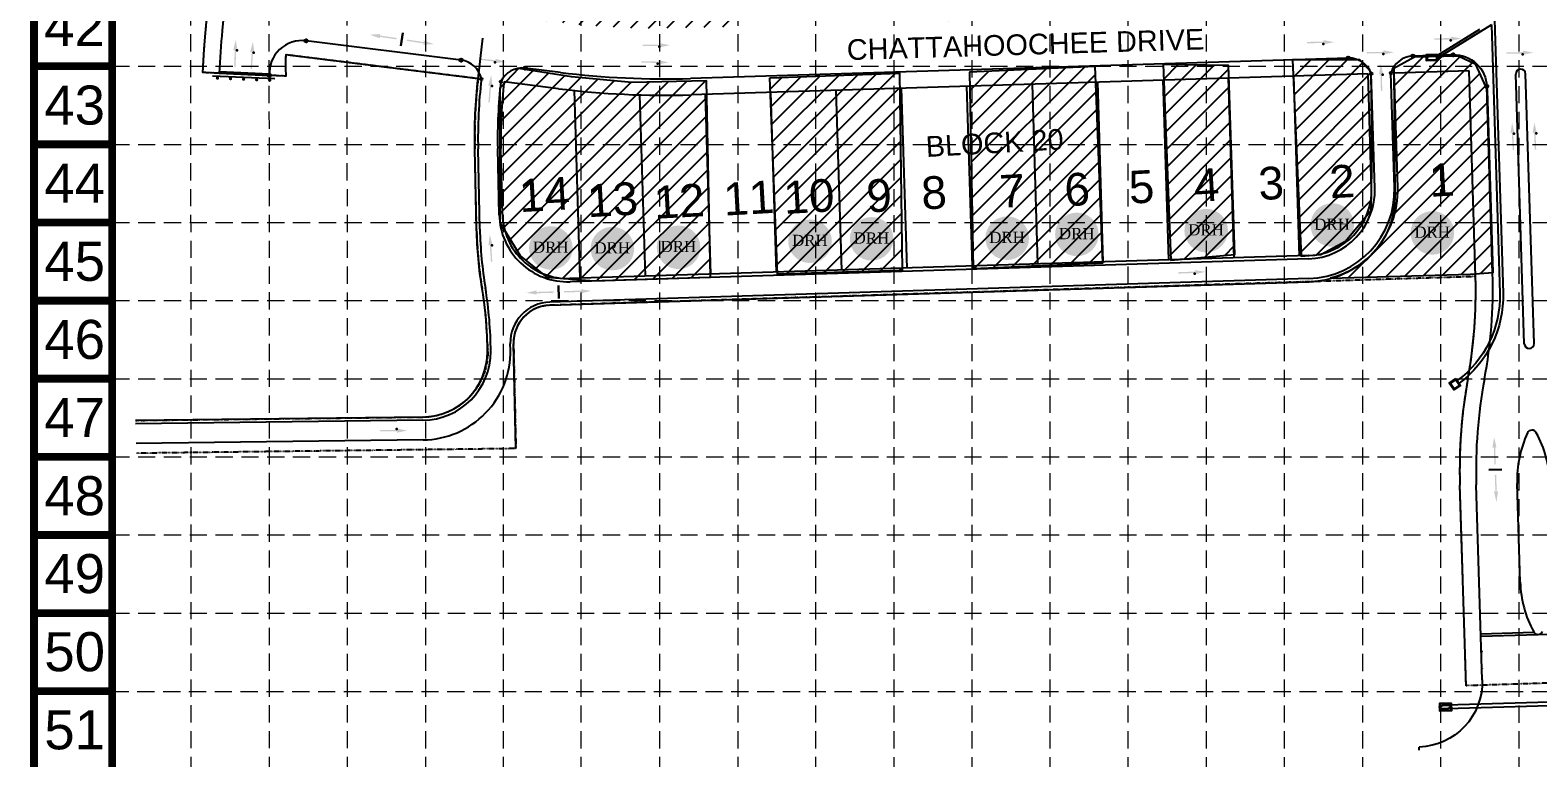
# Model space of a CAD drawing. Header units: feet. Extents: x 7707 to 9528, y 2602 to 5512.
# Drawn here: x 7707 to 8583, y 3156 to 3579 of the extents above; entities that cross this region are included whole.
import ezdxf
from ezdxf.enums import TextEntityAlignment as Align

# ---------------------------------------------------------------- set-up
doc = ezdxf.new("R2010")
doc.units = ezdxf.units.FT
doc.header["$LTSCALE"] = 0.4
doc.header["$MEASUREMENT"] = 0
doc.linetypes.add('HIDDEN', pattern=[0.375, 0.25, -0.125])
doc.linetypes.add('PHANTOM2', pattern=[1.25, 0.625, -0.125, 0.125, -0.125, 0.125, -0.125])
for name, color, linetype in [('1 LOT NUMBER', 7, 'Continuous'), ('BASE', 7, 'Continuous'), ('BNDY', 7, 'PHANTOM2'), ('grid', 254, 'HIDDEN'), ('LEGEND', 7, 'Continuous'), ('LOT NUM', 7, 'Continuous'), ('LOTLINE', 7, 'Continuous'), ('PAVING', 7, 'Continuous'), ('ROW', 7, 'Continuous'), ('SODDED LOT', 2, 'Continuous'), ('STORM', 7, 'Continuous'), ('STORM INLET', 7, 'Continuous')]:
    doc.layers.add(name, color=color, linetype=linetype)
doc.styles.add('DRHorton', font='dutcheb.ttf')
doc.styles.get("Standard").update_dxf_attribs({"font": 'ARIAL.TTF'})

# ---------------------------------------------------------------- blocks, each defined once
blk = doc.blocks.new('DRHorton')
h = blk.add_hatch(color=1)
h.paths.add_polyline_path([(78.7, 25.8, 1), (40.4, 25.8, 1)])
h.paths.add_polyline_path([(42.3, 17.9), (76.5, 17.9), (76.5, 34.9), (42.3, 34.9)], flags=24)
at = {"layer": 'BASE', "color": 176, "style": 'DRHorton'}
blk.add_text('DRH', height=9.81, dxfattribs=at).set_placement((59.4, 21.6), align=Align.CENTER)

msp = doc.modelspace()

# ---------------------------------------------------------------- hatches: boundary and pattern name
at = {"layer": 'PAVING', "linetype": 'Continuous', "lineweight": 30}
h = msp.add_hatch(color=256, dxfattribs=at)
edge = h.paths.add_edge_path()
edge.add_line((7825.7, 3567.14), (7826.29, 3567.65))
edge.add_line((7826.29, 3567.65), (7825.98, 3557.6))
edge.add_line((7825.98, 3557.6), (7826.8, 3557.57))
edge.add_line((7826.8, 3557.57), (7827.11, 3567.62))
edge.add_line((7827.11, 3567.62), (7827.57, 3567.1))
edge.add_line((7827.57, 3567.1), (7827.57, 3567.1))
edge.add_ellipse((7827.63, 3567.6), major_axis=(-0.017, -0.532), ratio=0.285714, start_angle=342.81733, end_angle=484.72693)
edge.add_line((7827.77, 3567.9), (7827.77, 3567.9))
edge.add_line((7827.77, 3567.9), (7826.86, 3573.38))
edge.add_line((7826.86, 3573.38), (7825.57, 3567.97))
edge.add_line((7825.57, 3567.97), (7825.57, 3567.97))
edge.add_ellipse((7825.68, 3567.66), major_axis=(-0.017, -0.532), ratio=0.285714, start_angle=234.16847, end_angle=374.49672)
edge.add_line((7825.7, 3567.14), (7825.7, 3567.14))
edge.add_line((7825.7, 3567.14), (7825.7, 3567.14))
h = msp.add_hatch(color=256, dxfattribs=at)
edge = h.paths.add_edge_path()
edge.add_line((7910.71, 3574.48), (7910.27, 3575.03))
edge.add_line((7910.27, 3575.03), (7920.22, 3573.56))
edge.add_line((7920.22, 3573.56), (7920.34, 3574.37))
edge.add_line((7920.34, 3574.37), (7910.39, 3575.84))
edge.add_line((7910.39, 3575.84), (7910.99, 3576.33))
edge.add_line((7910.99, 3576.33), (7910.99, 3576.33))
edge.add_ellipse((7910.49, 3576.44), major_axis=(0.526, -0.078), ratio=0.285714, start_angle=345.50328, end_angle=485.83153)
edge.add_line((7910.2, 3576.61), (7910.2, 3576.61))
edge.add_line((7910.2, 3576.61), (7904.65, 3576.29))
edge.add_line((7904.65, 3576.29), (7909.88, 3574.43))
edge.add_line((7909.88, 3574.43), (7909.88, 3574.43))
edge.add_ellipse((7910.2, 3574.51), major_axis=(0.526, -0.078), ratio=0.285714, start_angle=235.27307, end_angle=377.18267)
edge.add_line((7910.71, 3574.48), (7910.71, 3574.48))
edge.add_line((7910.71, 3574.48), (7910.71, 3574.48))
edge.add_line((7910.71, 3574.48), (7910.71, 3574.48))
h = msp.add_hatch(color=256, dxfattribs=at)
edge = h.paths.add_edge_path()
edge.add_line((7935.6, 3570.77), (7936.18, 3571.17))
edge.add_line((7936.18, 3571.17), (7926.23, 3572.67))
edge.add_line((7926.23, 3572.67), (7926.35, 3573.47))
edge.add_line((7926.35, 3573.47), (7936.3, 3571.98))
edge.add_line((7936.3, 3571.98), (7935.87, 3572.63))
edge.add_line((7935.87, 3572.63), (7935.86, 3572.63))
edge.add_ellipse((7936.38, 3572.59), major_axis=(-0.526, 0.079), ratio=0.285714, start_angle=-125.83153, end_angle=14.49672, ccw=False)
edge.add_line((7936.71, 3572.66), (7936.7, 3572.66))
edge.add_line((7936.7, 3572.66), (7941.92, 3570.74))
edge.add_line((7941.92, 3570.74), (7936.37, 3570.49))
edge.add_line((7936.37, 3570.49), (7936.37, 3570.49))
edge.add_ellipse((7936.09, 3570.66), major_axis=(-0.526, 0.079), ratio=0.285714, start_angle=-17.18267, end_angle=124.72693, ccw=False)
edge.add_line((7935.6, 3570.78), (7935.6, 3570.77))
edge.add_line((7935.6, 3570.77), (7935.6, 3570.77))
edge.add_line((7935.6, 3570.77), (7935.6, 3570.77))
h = msp.add_hatch(color=256, dxfattribs=at)
edge = h.paths.add_edge_path()
edge.add_line((8458.56, 3572.83), (8459.09, 3572.26))
edge.add_line((8459.09, 3572.26), (8449.04, 3572.1))
edge.add_line((8449.04, 3572.1), (8449.05, 3571.28))
edge.add_line((8449.05, 3571.28), (8459.1, 3571.45))
edge.add_line((8459.1, 3571.45), (8458.6, 3570.96))
edge.add_line((8458.6, 3570.96), (8458.6, 3570.96))
edge.add_ellipse((8459.11, 3570.92), major_axis=(-0.532, -0.009), ratio=0.285714, start_angle=342.81733, end_angle=484.72693)
edge.add_line((8459.41, 3570.8), (8459.41, 3570.8))
edge.add_line((8459.41, 3570.8), (8464.84, 3571.97))
edge.add_line((8464.84, 3571.97), (8459.38, 3573))
edge.add_line((8459.38, 3573), (8459.38, 3573.01))
edge.add_ellipse((8459.07, 3572.88), major_axis=(-0.532, -0.009), ratio=0.285714, start_angle=234.16847, end_angle=374.49672)
edge.add_line((8458.56, 3572.83), (8458.56, 3572.83))
edge.add_line((8458.56, 3572.83), (8458.56, 3572.83))
h = msp.add_hatch(color=256, dxfattribs=at)
edge = h.paths.add_edge_path()
edge.add_line((8532.52, 3574.91), (8533.05, 3574.34))
edge.add_line((8533.05, 3574.34), (8523, 3574.17))
edge.add_line((8523, 3574.17), (8523.02, 3573.35))
edge.add_line((8523.02, 3573.35), (8533.07, 3573.52))
edge.add_line((8533.07, 3573.52), (8532.56, 3573.04))
edge.add_line((8532.56, 3573.04), (8532.56, 3573.04))
edge.add_ellipse((8533.07, 3573), major_axis=(-0.532, -0.009), ratio=0.285714, start_angle=342.81733, end_angle=484.72693)
edge.add_line((8533.38, 3572.88), (8533.38, 3572.88))
edge.add_line((8533.38, 3572.88), (8538.8, 3574.05))
edge.add_line((8538.8, 3574.05), (8533.34, 3575.08))
edge.add_line((8533.34, 3575.08), (8533.34, 3575.08))
edge.add_ellipse((8533.04, 3574.95), major_axis=(-0.532, -0.009), ratio=0.285714, start_angle=234.16847, end_angle=374.49672)
edge.add_line((8532.52, 3574.91), (8532.52, 3574.91))
edge.add_line((8532.52, 3574.91), (8532.52, 3574.91))
h = msp.add_hatch(color=256, dxfattribs=at)
edge = h.paths.add_edge_path()
edge.add_line((7835.51, 3565.99), (7836.12, 3566.48))
edge.add_line((7836.12, 3566.48), (7835.51, 3556.44))
edge.add_line((7835.51, 3556.44), (7836.32, 3556.4))
edge.add_line((7836.32, 3556.4), (7836.93, 3566.43))
edge.add_line((7836.93, 3566.43), (7837.38, 3565.89))
edge.add_line((7837.38, 3565.89), (7837.38, 3565.89))
edge.add_ellipse((7837.45, 3566.4), major_axis=(-0.032, -0.531), ratio=0.285714, start_angle=342.81733, end_angle=484.72693)
edge.add_line((7837.6, 3566.69), (7837.6, 3566.69))
edge.add_line((7837.6, 3566.69), (7836.85, 3572.19))
edge.add_line((7836.85, 3572.19), (7835.4, 3566.83))
edge.add_line((7835.4, 3566.83), (7835.4, 3566.83))
edge.add_ellipse((7835.5, 3566.51), major_axis=(-0.032, -0.531), ratio=0.285714, start_angle=234.16847, end_angle=374.49672)
edge.add_line((7835.51, 3565.99), (7835.51, 3565.99))
edge.add_line((7835.51, 3565.99), (7835.51, 3565.99))
h = msp.add_hatch(color=256, dxfattribs=at)
edge = h.paths.add_edge_path()
edge.add_line((8072.85, 3571.1), (8073.37, 3570.52))
edge.add_line((8073.37, 3570.52), (8063.32, 3570.48))
edge.add_line((8063.32, 3570.48), (8063.33, 3569.67))
edge.add_line((8063.33, 3569.67), (8073.38, 3569.7))
edge.add_line((8073.38, 3569.7), (8072.87, 3569.23))
edge.add_line((8072.87, 3569.23), (8072.87, 3569.23))
edge.add_ellipse((8073.38, 3569.18), major_axis=(-0.532, -0.002), ratio=0.285714, start_angle=342.81733, end_angle=484.72693)
edge.add_line((8073.68, 3569.06), (8073.68, 3569.06))
edge.add_line((8073.68, 3569.06), (8079.12, 3570.16))
edge.add_line((8079.12, 3570.16), (8073.67, 3571.26))
edge.add_line((8073.67, 3571.26), (8073.68, 3571.26))
edge.add_ellipse((8073.36, 3571.14), major_axis=(-0.532, -0.002), ratio=0.285714, start_angle=234.16847, end_angle=374.49672)
edge.add_line((8072.85, 3571.1), (8072.85, 3571.1))
edge.add_line((8072.85, 3571.1), (8072.85, 3571.1))
h = msp.add_hatch(color=256, dxfattribs=at)
edge = h.paths.add_edge_path()
edge.add_line((8493.35, 3566.91), (8493.88, 3566.34))
edge.add_line((8493.88, 3566.34), (8483.83, 3566.17))
edge.add_line((8483.83, 3566.17), (8483.84, 3565.35))
edge.add_line((8483.84, 3565.35), (8493.89, 3565.52))
edge.add_line((8493.89, 3565.52), (8493.39, 3565.04))
edge.add_line((8493.39, 3565.04), (8493.39, 3565.04))
edge.add_ellipse((8493.9, 3565), major_axis=(-0.532, -0.009), ratio=0.285714, start_angle=342.81733, end_angle=484.72693)
edge.add_line((8494.21, 3564.88), (8494.2, 3564.88))
edge.add_line((8494.2, 3564.88), (8499.63, 3566.05))
edge.add_line((8499.63, 3566.05), (8494.17, 3567.08))
edge.add_line((8494.17, 3567.08), (8494.17, 3567.08))
edge.add_ellipse((8493.86, 3566.95), major_axis=(-0.532, -0.009), ratio=0.285714, start_angle=234.16847, end_angle=374.49672)
edge.add_line((8493.35, 3566.91), (8493.35, 3566.91))
edge.add_line((8493.35, 3566.91), (8493.35, 3566.91))
h = msp.add_hatch(color=256, dxfattribs=at)
edge = h.paths.add_edge_path()
edge.add_line((8574.33, 3566.75), (8574.86, 3566.18))
edge.add_line((8574.86, 3566.18), (8564.81, 3566.01))
edge.add_line((8564.81, 3566.01), (8564.82, 3565.2))
edge.add_line((8564.82, 3565.2), (8574.87, 3565.36))
edge.add_line((8574.87, 3565.36), (8574.37, 3564.88))
edge.add_line((8574.37, 3564.88), (8574.37, 3564.88))
edge.add_ellipse((8574.88, 3564.84), major_axis=(-0.532, -0.009), ratio=0.285714, start_angle=342.81733, end_angle=484.72693)
edge.add_line((8575.19, 3564.72), (8575.18, 3564.72))
edge.add_line((8575.18, 3564.72), (8580.61, 3565.89))
edge.add_line((8580.61, 3565.89), (8575.15, 3566.92))
edge.add_line((8575.15, 3566.92), (8575.15, 3566.92))
edge.add_ellipse((8574.84, 3566.8), major_axis=(-0.532, -0.009), ratio=0.285714, start_angle=234.16847, end_angle=374.49672)
edge.add_line((8574.33, 3566.75), (8574.33, 3566.75))
edge.add_line((8574.33, 3566.75), (8574.33, 3566.75))
h = msp.add_hatch(color=256, dxfattribs=at)
edge = h.paths.add_edge_path()
edge.add_line((7977.64, 3562.03), (7978.1, 3561.4))
edge.add_line((7978.1, 3561.4), (7968.1, 3562.5))
edge.add_line((7968.1, 3562.5), (7968.02, 3561.68))
edge.add_line((7968.02, 3561.68), (7978.01, 3560.59))
edge.add_line((7978.01, 3560.59), (7977.45, 3560.17))
edge.add_line((7977.45, 3560.17), (7977.45, 3560.17))
edge.add_ellipse((7977.95, 3560.07), major_axis=(-0.529, 0.058), ratio=0.285714, start_angle=342.81733, end_angle=484.72693)
edge.add_line((7978.24, 3559.91), (7978.23, 3559.91))
edge.add_line((7978.23, 3559.91), (7983.77, 3560.4))
edge.add_line((7983.77, 3560.4), (7978.48, 3562.1))
edge.add_line((7978.48, 3562.1), (7978.48, 3562.1))
edge.add_ellipse((7978.16, 3562.01), major_axis=(-0.529, 0.058), ratio=0.285714, start_angle=234.16847, end_angle=374.49672)
edge.add_line((7977.64, 3562.03), (7977.64, 3562.03))
edge.add_line((7977.64, 3562.03), (7977.64, 3562.03))
h = msp.add_hatch(color=256, dxfattribs=at)
edge = h.paths.add_edge_path()
edge.add_line((8072.05, 3561.25), (8072.56, 3560.65))
edge.add_line((8072.56, 3560.65), (8062.51, 3560.9))
edge.add_line((8062.51, 3560.9), (8062.49, 3560.08))
edge.add_line((8062.49, 3560.08), (8072.54, 3559.84))
edge.add_line((8072.54, 3559.84), (8072.02, 3559.38))
edge.add_line((8072.02, 3559.38), (8072.02, 3559.37))
edge.add_ellipse((8072.52, 3559.32), major_axis=(-0.532, 0.013), ratio=0.285714, start_angle=342.81733, end_angle=484.72693)
edge.add_line((8072.82, 3559.18), (8072.82, 3559.18))
edge.add_line((8072.82, 3559.18), (8078.29, 3560.13))
edge.add_line((8078.29, 3560.13), (8072.88, 3561.38))
edge.add_line((8072.88, 3561.38), (8072.88, 3561.39))
edge.add_ellipse((8072.57, 3561.27), major_axis=(-0.532, 0.013), ratio=0.285714, start_angle=234.16847, end_angle=374.49672)
edge.add_line((8072.05, 3561.24), (8072.05, 3561.25))
edge.add_line((8072.05, 3561.25), (8072.05, 3561.25))
h = msp.add_hatch(color=256, dxfattribs=at)
edge = h.paths.add_edge_path()
edge.add_line((8491.21, 3553.01), (8491.77, 3553.55))
edge.add_line((8491.77, 3553.55), (8492.04, 3543.5))
edge.add_line((8492.04, 3543.5), (8492.86, 3543.52))
edge.add_line((8492.86, 3543.52), (8492.59, 3553.57))
edge.add_line((8492.59, 3553.57), (8493.08, 3553.08))
edge.add_line((8493.08, 3553.08), (8493.08, 3553.07))
edge.add_ellipse((8493.11, 3553.58), major_axis=(0.014, -0.532), ratio=0.285714, start_angle=342.81733, end_angle=484.72693)
edge.add_line((8493.23, 3553.89), (8493.23, 3553.89))
edge.add_line((8493.23, 3553.89), (8492, 3559.3))
edge.add_line((8492, 3559.3), (8491.03, 3553.83))
edge.add_line((8491.03, 3553.83), (8491.02, 3553.83))
edge.add_ellipse((8491.16, 3553.53), major_axis=(0.014, -0.532), ratio=0.285714, start_angle=234.16847, end_angle=374.49672)
edge.add_line((8491.21, 3553.01), (8491.21, 3553.01))
edge.add_line((8491.21, 3553.01), (8491.21, 3553.01))
at = {"layer": 'PAVING'}
h = msp.add_hatch(color=256, dxfattribs=at)
edge = h.paths.add_edge_path()
edge.add_arc((7816.24, 3551.07), 0.95, 208.39533, 568.39533)
h = msp.add_hatch(color=256, dxfattribs=at)
edge = h.paths.add_edge_path()
edge.add_arc((7823.83, 3550.75), 0.95, 208.39533, 568.39533)
h = msp.add_hatch(color=256, dxfattribs=at)
edge = h.paths.add_edge_path()
edge.add_arc((7831.43, 3550.43), 0.95, 208.39533, 568.39533)
h = msp.add_hatch(color=256, dxfattribs=at)
edge = h.paths.add_edge_path()
edge.add_arc((7839.02, 3550.1), 0.95, 208.39533, 568.39533)
h = msp.add_hatch(color=256, dxfattribs=at)
edge = h.paths.add_edge_path()
edge.add_arc((7846.61, 3549.78), 0.95, 208.39533, 568.39533)
at = {"layer": 'PAVING', "linetype": 'Continuous', "lineweight": 30}
h = msp.add_hatch(color=256, dxfattribs=at)
edge = h.paths.add_edge_path()
edge.add_line((7973.82, 3546.57), (7974.44, 3547.04))
edge.add_line((7974.44, 3547.04), (7973.64, 3537.02))
edge.add_line((7973.64, 3537.02), (7974.45, 3536.96))
edge.add_line((7974.45, 3536.96), (7975.25, 3546.98))
edge.add_line((7975.25, 3546.98), (7975.69, 3546.43))
edge.add_line((7975.69, 3546.43), (7975.69, 3546.43))
edge.add_ellipse((7975.77, 3546.94), major_axis=(-0.042, -0.53), ratio=0.285714, start_angle=342.81733, end_angle=484.72693)
edge.add_line((7975.92, 3547.23), (7975.92, 3547.23))
edge.add_line((7975.92, 3547.23), (7975.28, 3552.74))
edge.add_line((7975.28, 3552.74), (7973.73, 3547.41))
edge.add_line((7973.73, 3547.41), (7973.73, 3547.41))
edge.add_ellipse((7973.82, 3547.09), major_axis=(-0.042, -0.53), ratio=0.285714, start_angle=234.16847, end_angle=374.49672)
edge.add_line((7973.82, 3546.57), (7973.82, 3546.57))
edge.add_line((7973.82, 3546.57), (7973.82, 3546.57))
h = msp.add_hatch(color=256, dxfattribs=at)
edge = h.paths.add_edge_path()
edge.add_line((8567.57, 3518.73), (8568.12, 3519.28))
edge.add_line((8568.12, 3519.28), (8568.57, 3509.24))
edge.add_line((8568.57, 3509.24), (8569.39, 3509.28))
edge.add_line((8569.39, 3509.28), (8568.94, 3519.32))
edge.add_line((8568.94, 3519.32), (8569.43, 3518.83))
edge.add_line((8569.43, 3518.83), (8569.43, 3518.83))
edge.add_ellipse((8569.46, 3519.34), major_axis=(0.024, -0.531), ratio=0.285714, start_angle=342.81733, end_angle=484.72693)
edge.add_line((8569.57, 3519.65), (8569.57, 3519.65))
edge.add_line((8569.57, 3519.65), (8568.24, 3525.04))
edge.add_line((8568.24, 3525.04), (8567.37, 3519.55))
edge.add_line((8567.37, 3519.55), (8567.37, 3519.55))
edge.add_ellipse((8567.51, 3519.25), major_axis=(0.024, -0.531), ratio=0.285714, start_angle=234.16847, end_angle=374.49672)
edge.add_line((8567.57, 3518.73), (8567.57, 3518.73))
edge.add_line((8567.57, 3518.73), (8567.57, 3518.73))
h = msp.add_hatch(color=256, dxfattribs=at)
edge = h.paths.add_edge_path()
edge.add_line((8580.47, 3518.92), (8581.02, 3519.47))
edge.add_line((8581.02, 3519.47), (8581.44, 3509.42))
edge.add_line((8581.44, 3509.42), (8582.26, 3509.46))
edge.add_line((8582.26, 3509.46), (8581.84, 3519.5))
edge.add_line((8581.84, 3519.5), (8582.34, 3519.01))
edge.add_line((8582.34, 3519.01), (8582.34, 3519.01))
edge.add_ellipse((8582.36, 3519.52), major_axis=(0.022, -0.532), ratio=0.285714, start_angle=342.81733, end_angle=484.72693)
edge.add_line((8582.47, 3519.83), (8582.47, 3519.83))
edge.add_line((8582.47, 3519.83), (8581.17, 3525.22))
edge.add_line((8581.17, 3525.22), (8580.27, 3519.74))
edge.add_line((8580.27, 3519.74), (8580.27, 3519.74))
edge.add_ellipse((8580.41, 3519.43), major_axis=(0.022, -0.532), ratio=0.285714, start_angle=234.16847, end_angle=374.49672)
edge.add_line((8580.47, 3518.92), (8580.47, 3518.92))
edge.add_line((8580.47, 3518.92), (8580.47, 3518.92))
h = msp.add_hatch(color=256, dxfattribs=at)
edge = h.paths.add_edge_path()
edge.add_line((7973.91, 3453.73), (7974.45, 3454.29))
edge.add_line((7974.45, 3454.29), (7975.09, 3444.25))
edge.add_line((7975.09, 3444.25), (7975.9, 3444.31))
edge.add_line((7975.9, 3444.31), (7975.27, 3454.34))
edge.add_line((7975.27, 3454.34), (7975.77, 3453.86))
edge.add_line((7975.77, 3453.86), (7975.78, 3453.86))
edge.add_ellipse((7975.79, 3454.37), major_axis=(0.034, -0.531), ratio=0.285714, start_angle=342.81733, end_angle=484.72693)
edge.add_line((7975.89, 3454.68), (7975.89, 3454.68))
edge.add_line((7975.89, 3454.68), (7974.47, 3460.05))
edge.add_line((7974.47, 3460.05), (7973.7, 3454.54))
edge.add_line((7973.7, 3454.54), (7973.7, 3454.55))
edge.add_ellipse((7973.84, 3454.24), major_axis=(0.034, -0.531), ratio=0.285714, start_angle=234.16847, end_angle=374.49672)
edge.add_line((7973.91, 3453.73), (7973.91, 3453.73))
edge.add_line((7973.91, 3453.73), (7973.91, 3453.73))
h = msp.add_hatch(color=256, dxfattribs=at)
edge = h.paths.add_edge_path()
edge.add_line((8383.78, 3439.18), (8384.32, 3438.62))
edge.add_line((8384.32, 3438.62), (8374.28, 3438.24))
edge.add_line((8374.28, 3438.24), (8374.31, 3437.43))
edge.add_line((8374.31, 3437.43), (8384.35, 3437.8))
edge.add_line((8384.35, 3437.8), (8383.86, 3437.31))
edge.add_line((8383.86, 3437.31), (8383.86, 3437.31))
edge.add_ellipse((8384.37, 3437.28), major_axis=(-0.532, -0.02), ratio=0.285714, start_angle=342.81733, end_angle=484.72693)
edge.add_line((8384.68, 3437.17), (8384.68, 3437.17))
edge.add_line((8384.68, 3437.17), (8390.08, 3438.45))
edge.add_line((8390.08, 3438.45), (8384.6, 3439.37))
edge.add_line((8384.6, 3439.37), (8384.6, 3439.37))
edge.add_ellipse((8384.29, 3439.23), major_axis=(-0.532, -0.02), ratio=0.285714, start_angle=234.16847, end_angle=374.49672)
edge.add_line((8383.78, 3439.18), (8383.78, 3439.18))
edge.add_line((8383.78, 3439.18), (8383.78, 3439.18))
h = msp.add_hatch(color=256, dxfattribs=at)
edge = h.paths.add_edge_path()
edge.add_line((8001.95, 3425.52), (8001.42, 3425.98))
edge.add_line((8001.42, 3425.98), (8011.47, 3426.29))
edge.add_line((8011.47, 3426.29), (8011.45, 3427.11))
edge.add_line((8011.45, 3427.11), (8001.4, 3426.8))
edge.add_line((8001.4, 3426.8), (8001.9, 3427.39))
edge.add_line((8001.9, 3427.39), (8001.91, 3427.39))
edge.add_ellipse((8001.39, 3427.42), major_axis=(0.532, 0.016), ratio=0.285714, start_angle=345.50328, end_angle=485.83153)
edge.add_line((8001.07, 3427.53), (8001.07, 3427.53))
edge.add_line((8001.07, 3427.53), (7995.67, 3426.24))
edge.add_line((7995.67, 3426.24), (8001.15, 3425.33))
edge.add_line((8001.15, 3425.33), (8001.15, 3425.33))
edge.add_ellipse((8001.44, 3425.46), major_axis=(0.532, 0.016), ratio=0.285714, start_angle=235.27307, end_angle=377.18267)
edge.add_line((8001.95, 3425.52), (8001.95, 3425.52))
edge.add_line((8001.95, 3425.52), (8001.95, 3425.52))
edge.add_line((8001.95, 3425.52), (8001.95, 3425.52))
h = msp.add_hatch(color=256, dxfattribs=at)
edge = h.paths.add_edge_path()
edge.add_line((8027.1, 3426.25), (8027.6, 3426.74))
edge.add_line((8027.6, 3426.74), (8017.55, 3426.47))
edge.add_line((8017.55, 3426.47), (8017.53, 3427.28))
edge.add_line((8017.53, 3427.28), (8027.58, 3427.56))
edge.add_line((8027.58, 3427.56), (8027.04, 3428.12))
edge.add_line((8027.04, 3428.12), (8027.04, 3428.12))
edge.add_ellipse((8027.55, 3428.18), major_axis=(-0.532, -0.015), ratio=0.285714, start_angle=-125.83153, end_angle=14.49672, ccw=False)
edge.add_line((8027.86, 3428.31), (8027.86, 3428.31))
edge.add_line((8027.86, 3428.31), (8033.33, 3427.34))
edge.add_line((8033.33, 3427.34), (8027.92, 3426.11))
edge.add_line((8027.92, 3426.11), (8027.92, 3426.11))
edge.add_ellipse((8027.61, 3426.22), major_axis=(-0.532, -0.015), ratio=0.285714, start_angle=-17.18267, end_angle=124.72693, ccw=False)
edge.add_line((8027.1, 3426.25), (8027.1, 3426.25))
edge.add_line((8027.1, 3426.25), (8027.1, 3426.25))
edge.add_line((8027.1, 3426.25), (8027.1, 3426.25))
at = {"layer": 'PAVING', "linetype": 'Continuous', "lineweight": 30, "extrusion": (0, 0, -1)}
h = msp.add_hatch(color=256, dxfattribs=at)
edge = h.paths.add_edge_path()
edge.add_line((-7920.27, 3345.23), (-7920.79, 3345.81))
edge.add_line((-7920.79, 3345.81), (-7910.74, 3345.79))
edge.add_line((-7910.74, 3345.79), (-7910.74, 3346.6))
edge.add_line((-7910.74, 3346.6), (-7920.79, 3346.63))
edge.add_line((-7920.79, 3346.63), (-7920.28, 3347.1))
edge.add_line((-7920.28, 3347.1), (-7920.28, 3347.11))
edge.add_ellipse((-7920.79, 3347.15), major_axis=(0.532, -0.001), ratio=0.285714, start_angle=342.81733, end_angle=484.72693)
edge.add_line((-7921.09, 3347.28), (-7921.09, 3347.28))
edge.add_line((-7921.09, 3347.28), (-7926.54, 3346.21))
edge.add_line((-7926.54, 3346.21), (-7921.1, 3345.08))
edge.add_line((-7921.1, 3345.08), (-7921.1, 3345.08))
edge.add_ellipse((-7920.79, 3345.2), major_axis=(0.532, -0.001), ratio=0.285714, start_angle=234.16847, end_angle=374.49672)
edge.add_line((-7920.27, 3345.23), (-7920.27, 3345.23))
edge.add_line((-7920.27, 3345.23), (-7920.27, 3345.23))
at = {"layer": 'PAVING', "linetype": 'Continuous', "lineweight": 30}
h = msp.add_hatch(color=256, dxfattribs=at)
edge = h.paths.add_edge_path()
edge.add_line((8558.92, 3336.12), (8558.43, 3336.62))
edge.add_line((8558.43, 3336.62), (8558.78, 3326.57))
edge.add_line((8558.78, 3326.57), (8557.96, 3326.54))
edge.add_line((8557.96, 3326.54), (8557.61, 3336.59))
edge.add_line((8557.61, 3336.59), (8557.05, 3336.05))
edge.add_line((8557.05, 3336.05), (8557.05, 3336.04))
edge.add_ellipse((8557, 3336.56), major_axis=(0.018, -0.532), ratio=0.285714, start_angle=-125.83153, end_angle=14.49672, ccw=False)
edge.add_line((8556.86, 3336.86), (8556.86, 3336.86))
edge.add_line((8556.86, 3336.86), (8557.8, 3342.34))
edge.add_line((8557.8, 3342.34), (8559.06, 3336.94))
edge.add_line((8559.06, 3336.94), (8559.06, 3336.94))
edge.add_ellipse((8558.95, 3336.63), major_axis=(0.018, -0.532), ratio=0.285714, start_angle=-17.18267, end_angle=124.72693, ccw=False)
edge.add_line((8558.92, 3336.12), (8558.92, 3336.12))
edge.add_line((8558.92, 3336.12), (8558.92, 3336.12))
edge.add_line((8558.92, 3336.12), (8558.92, 3336.12))
h = msp.add_hatch(color=256, dxfattribs=at)
edge = h.paths.add_edge_path()
edge.add_line((8559.83, 3310.97), (8559.37, 3310.44))
edge.add_line((8559.37, 3310.44), (8558.99, 3320.49))
edge.add_line((8558.99, 3320.49), (8558.18, 3320.46))
edge.add_line((8558.18, 3320.46), (8558.56, 3310.41))
edge.add_line((8558.56, 3310.41), (8557.96, 3310.91))
edge.add_line((8557.96, 3310.91), (8557.96, 3310.92))
edge.add_ellipse((8557.94, 3310.4), major_axis=(-0.02, 0.532), ratio=0.285714, start_angle=345.50328, end_angle=485.83153)
edge.add_line((8557.83, 3310.08), (8557.83, 3310.08))
edge.add_line((8557.83, 3310.08), (8559.15, 3304.69))
edge.add_line((8559.15, 3304.69), (8560.03, 3310.17))
edge.add_line((8560.03, 3310.17), (8560.03, 3310.17))
edge.add_ellipse((8559.89, 3310.47), major_axis=(-0.02, 0.532), ratio=0.285714, start_angle=235.27307, end_angle=377.18267)
edge.add_line((8559.83, 3310.97), (8559.83, 3310.97))
edge.add_line((8559.83, 3310.97), (8559.83, 3310.97))
edge.add_line((8559.83, 3310.97), (8559.83, 3310.97))
at = {"layer": 'SODDED LOT'}
h = msp.add_hatch(dxfattribs=at)
h.set_pattern_fill('ANSI31', color=256, scale=60, style=0)
edge = h.paths.add_edge_path()
edge.add_line((8511.59, 3563.26), (8499.51, 3556.67))
edge.add_line((8499.51, 3556.67), (8500.06, 3482.04))
edge.add_arc((8452.01, 3481.69), 48.05, -77.10957, 0.42145, ccw=False)
edge.add_line((8462.73, 3434.85), (8543.98, 3437.04))
edge.add_line((8543.98, 3437.04), (8557.16, 3438.14))
edge.add_line((8557.16, 3438.14), (8553.86, 3544.05))
edge.add_line((8553.86, 3544.05), (8547.27, 3558.87))
edge.add_line((8547.27, 3558.87), (8536.84, 3563.81))
edge.add_line((8536.84, 3563.81), (8511.59, 3563.26))
h.paths.add_polyline_path([(8440.77, 3561.61), (8445.71, 3447.47), (8457.24, 3448.56), (8471.51, 3456.25), (8486.34, 3474.36), (8486.89, 3510.58), (8486.34, 3554.48), (8479.75, 3561.61), (8462.18, 3561.61)])
h.paths.add_polyline_path([(8365.56, 3558.87), (8369.95, 3445.27), (8407.28, 3448.56), (8403.44, 3558.32)])
h.paths.add_polyline_path([(8253.02, 3554.48), (8255.22, 3440.33), (8330.43, 3443.63), (8326.03, 3557.77)])
h.paths.add_polyline_path([(8137.19, 3551.18), (8212.4, 3553.93), (8214.04, 3439.24), (8141.58, 3437.04)])
h.paths.add_polyline_path([(7991.16, 3556.67), (7980.18, 3545.15), (7980.18, 3467.22), (7992.26, 3447.47), (8007.63, 3435.39), (8035.08, 3433.2), (8102.6, 3435.39), (8100.4, 3549.54), (8057.04, 3548.44), (8021.9, 3551.73)])
h.paths.add_polyline_path([(8117.09, 3695.27), (8076.6, 3693.6), (8040.54, 3695.27), (8002.82, 3700.26), (7966.77, 3711.9), (7935.71, 3722.44), (7906.31, 3736.85), (7894.1, 3734.63), (7872.47, 3686.4), (7859.71, 3642.59), (7855.83, 3620.41), (7857.5, 3611.54), (7864.71, 3604.33), (7881.35, 3599.34), (8032.22, 3581.6), (8063.84, 3579.94), (8119.31, 3581.05)])
h.paths.add_polyline_path([(8381.66, 3717.54), (8306.56, 3714.74), (8284.7, 3712.5), (8262.85, 3704.66), (8238.19, 3697.37), (8231.46, 3698.49), (8233.7, 3584.21), (8385.58, 3589.25)])
h.paths.add_polyline_path([(8457.88, 3706.9), (8497.11, 3708.02), (8499.35, 3592.05), (8461.24, 3591.49)])
edge = h.paths.add_edge_path()
edge.add_line((8822.81, 3572.72), (8675.01, 3568.19))
edge.add_line((8675.01, 3568.19), (8664.25, 3560.26))
edge.add_line((8664.25, 3560.26), (8666.52, 3490.07))
edge.add_arc((8704.24, 3491.29), 37.74, 181.84833, 288.71432)
edge.add_line((8716.35, 3455.54), (8824.5, 3459.51))
edge.add_line((8824.5, 3459.51), (8822.81, 3572.72))
h.paths.add_polyline_path([(8643.77, 3712.11), (8757.98, 3715.37), (8760.43, 3601.2), (8647.85, 3597.94)])
h.paths.add_polyline_path([(8911.36, 3721.08), (9023.13, 3721.9), (9030.47, 3610.99), (8913.81, 3605.28)])
h.paths.add_polyline_path([(9045.16, 3997.54), (9096.55, 4005.7), (9109.61, 3897.23), (9058.21, 3886.63)])
h.paths.add_polyline_path([(8295.91, 4788.16), (8286.08, 4739.04), (8183.18, 4747.71), (8181.45, 4785.85), (8182.6, 4797.41)])
h.paths.add_polyline_path([(8909.11, 4064.13), (8916.7, 4182.07), (8813.32, 4189.08), (8805.14, 4072.31)])
h.paths.add_polyline_path([(9113.56, 4311.82), (9150.81, 4309.33), (9141.71, 4195.14), (9104.87, 4197.63)])
h.paths.add_polyline_path([(8960.42, 4322.57), (8998.91, 4320.09), (8991.46, 4205.9), (8953.39, 4208.38)])
h.paths.add_polyline_path([(8779.95, 4454.8), (8856.88, 4449.17), (8848.43, 4343.2), (8772.91, 4348.83)])
h.paths.add_polyline_path([(9083.68, 4442.56), (9121.9, 4439.9), (9114.26, 4324.61), (9075.37, 4327.27)])
h.paths.add_polyline_path([(8960.02, 4655.59), (8846.29, 4664.29), (8837.86, 4560.36), (8952.61, 4551.33)])
h.paths.add_polyline_path([(9105.68, 4641.39), (8991.09, 4670.52), (8985.16, 4604.85), (9099.26, 4594.97), (9101.73, 4630.52)])
h.paths.add_polyline_path([(8767.15, 4885.33), (8781.98, 4913.5), (8800.52, 4929.07), (8818.32, 4957.24), (8906.58, 4904.6), (8885.07, 4872.72), (8868.02, 4837.88), (8856.89, 4805.26), (8750.09, 4844.55)])
h.paths.add_polyline_path([(8093.95, 4378.38), (8129.7, 4350.01), (8197.52, 4443.59), (8171.35, 4466.43)])
h.paths.add_polyline_path([(7911.82, 4363.19), (8000.02, 4434.8), (8034.36, 4395.45), (8071.65, 4360.24), (7994.4, 4270.58), (7947.34, 4315.85)])
h.paths.add_polyline_path([(8029, 4444.44), (8118.82, 4516.82), (8094.45, 4553.71), (8081.91, 4555.8), (7999.75, 4508.47), (7996.97, 4490.37)])
h.paths.add_polyline_path([(8300.44, 4842.92), (8186.6, 4850.53), (8182.79, 4798.3), (8296.98, 4791.03)])
h.paths.add_polyline_path([(8201.65, 5015.05), (8316.59, 4996.9), (8302.44, 4895.45), (8190.1, 4904.95)])
h.paths.add_polyline_path([(8154.45, 4824.02), (8038.86, 4829.3), (8039.13, 4768.47), (8151.95, 4772.91)])
h.paths.add_polyline_path([(8162.03, 4929.26), (8048.42, 4937.79), (8043.03, 4884.82), (8157.54, 4875.84)])
h.paths.add_polyline_path([(8196.8, 5133.79), (8086.06, 5164.33), (8073.34, 5109.3), (8184.71, 5083.22)])

# ---------------------------------------------------------------- linework, layer by layer
at = {"layer": 'BASE', "const_width": 4.54}
for points in [[(9525.7, 2604.55), (9525.7, 5510.1), (7709.73, 5510.1), (7709.73, 2604.55)], [(9480.3, 2649.95), (9480.3, 5464.7), (7755.13, 5464.7), (7755.13, 2649.95)]]:
    msp.add_lwpolyline(points, close=True, dxfattribs=at)
for points in [[(7755.13, 3557.94), (7709.73, 3557.94)], [(7755.13, 3512.54), (7709.73, 3512.54)], [(7755.13, 3467.14), (7709.73, 3467.14)], [(7755.13, 3421.74), (7709.73, 3421.74)], [(7755.13, 3376.34), (7709.73, 3376.34)], [(7755.13, 3330.94), (7709.73, 3330.94)], [(7755.13, 3285.54), (7709.73, 3285.54)], [(7755.13, 3240.14), (7709.73, 3240.14)], [(7755.13, 3194.74), (7709.73, 3194.74)]]:
    msp.add_lwpolyline(points, dxfattribs=at)
at = {"layer": 'BNDY'}
for p, q in [((7966.79, 3463.23), (7965.75, 3509.86)), ((8547.01, 3435.08), (8546.99, 3435.72)), ((7989.61, 3335.74), (7769.12, 3333.02))]:
    msp.add_line(p, q, dxfattribs=at)
at = {"layer": 'BNDY', "flags": 128}
for points in [[(7967.69, 3550.7), (7855.96, 3564.6, 0.036225), (7856, 3552.23), (7807.8, 3554.29, -0.111998), (7865.1, 3764.77, 0.054565), (7925.34, 3915.68), (7971.11, 3902.98), (7968.72, 3894.54)], [(8546.99, 3435.72), (8009.41, 3419.02, 0.411695), (7988.24, 3396.69), (7989.61, 3335.74)], [(7973.05, 3396.35, -0.443811), (7935.57, 3353.89), (7935.57, 3353.89), (7768.68, 3351.9)]]:
    msp.add_lwpolyline(points, format="xyb", dxfattribs=at)
msp.add_lwpolyline([(9378.39, 3261.02), (9196.54, 3255.49), (8918.91, 3209.66), (8541.54, 3197.94), (8537.93, 3314.41)], dxfattribs=at)
at = {"layer": 'BNDY'}
for centre, radius, start, end in [((8258.27, 3516.43), 292.6, 173.27495, 181.28662), ((8211.83, 3468.74), 245.1, 181.28662, 189.39624), ((8270.69, 3426.5), 276.45, 349.61226, 1.77927), ((7743.2, 3391.19), 229.9, 1.28662, 9.39624), ((8832.28, 3323.55), 294.5, 169.61226, 181.77923)]:
    msp.add_arc(centre, radius, start, end, dxfattribs=at)
at = {"layer": 'grid', "color": 252, "linetype": 'HIDDEN', "lineweight": 0, "ltscale": 100}
for p, q in [((8345.32, 2831.47), (8345.32, 5464.7)), ((8390.72, 2831.46), (8390.72, 5464.7)), ((8436.12, 2831.45), (8436.12, 5464.7)), ((8481.52, 2831.45), (8481.52, 5464.7)), ((8526.92, 2831.44), (8526.92, 5464.7)), ((8572.32, 2831.43), (8572.32, 5464.7)), ((7800.95, 2831.55), (7800.7, 5463)), ((7846.54, 2831.55), (7845.97, 5462.98)), ((7891.8, 2831.54), (7891.38, 5462.86)), ((7937.44, 2831.53), (7936.72, 5462.79)), ((7982.43, 2831.53), (7982.24, 5463.14)), ((8027.55, 2831.52), (8027.69, 5463.05)), ((8073.29, 2831.51), (8073.04, 5462.89)), ((8118.85, 2831.5), (8118.39, 5462.93)), ((8163.89, 2831.5), (8163.9, 5462.9)), ((8209.41, 2831.49), (8209.36, 5462.89)), ((8254.53, 2831.48), (8254.62, 5462.88)), ((8299.94, 2831.48), (8300.22, 5462.82)), ((7755.13, 3557.94), (9480.3, 3557.94)), ((7755.13, 3512.54), (9480.3, 3512.54)), ((7755.13, 3467.14), (9480.3, 3467.14)), ((7755.13, 3421.74), (9480.3, 3421.74)), ((7755.13, 3376.34), (9480.3, 3376.34)), ((7755.13, 3330.94), (9480.3, 3330.94)), ((7755.13, 3285.54), (9480.3, 3285.54)), ((7755.13, 3240.14), (9480.3, 3240.14)), ((7754.7, 3194.59), (9479.87, 3194.59))]:
    msp.add_line(p, q, dxfattribs=at)
at = {"layer": 'LOTLINE'}
for p, q in [((8292.82, 3443.03), (8289.58, 3547.48)), ((8330.81, 3444.21), (8327.56, 3548.66)), ((8368.79, 3445.39), (8365.54, 3549.84)), ((8406.77, 3446.57), (8403.52, 3551.02)), ((8444.75, 3447.75), (8441.51, 3552.2)), ((8026.95, 3434.77), (8023.56, 3543.83)), ((8064.93, 3435.95), (8061.66, 3541.29)), ((8102.92, 3437.13), (8099.67, 3541.58)), ((8140.9, 3438.31), (8137.65, 3542.76)), ((8178.88, 3439.49), (8175.63, 3543.94)), ((8216.86, 3440.67), (8213.62, 3545.12)), ((8254.84, 3441.85), (8251.6, 3546.3))]:
    msp.add_line(p, q, dxfattribs=at)
at = {"layer": 'PAVING', "linetype": 'Continuous', "lineweight": 30}
for p, q in [((7923.86, 3577.27), (7922.71, 3569.76)), ((8014.41, 3430.58), (8014.59, 3422.99)), ((8554.68, 3323.4), (8562.28, 3323.63))]:
    msp.add_line(p, q, dxfattribs=at)
at = {"layer": 'PAVING'}
for p, q in [((7957.75, 3561.51), (7867.75, 3572.71)), ((8533.96, 3564.58), (8510.66, 3563.86)), ((8015.45, 3554.33), (7995.06, 3556.87)), ((8473.09, 3562.69), (8091.05, 3550.82)), ((7849.5, 3550.61), (7813.43, 3552.15)), ((7817.29, 3553.88), (7846.45, 3552.64)), ((7817.33, 3554.83), (7846.41, 3553.59)), ((8488.54, 3487.13), (8486.47, 3553.6)), ((8499.93, 3487.49), (8497.87, 3553.95)), ((8575.29, 3396.68), (8570.42, 3553.36)), ((8580.99, 3396.86), (8576.12, 3553.53)), ((8556.91, 3437.47), (8553.54, 3546.18)), ((7968.69, 3463.28), (7967.65, 3509.91)), ((7979.91, 3471.67), (7979.04, 3510.16)), ((8449.9, 3446.01), (8021.04, 3432.69)), ((8450.25, 3434.62), (8009.35, 3420.92)), ((7986.42, 3393.22), (7986.34, 3396.65)), ((7935.62, 3352.18), (7768.72, 3350.12)), ((7935.62, 3352.18), (7768.72, 3350.12)), ((7935.62, 3352.18), (7768.72, 3350.12)), ((7935.77, 3340.78), (7768.98, 3338.72)), ((7935.77, 3340.78), (7768.98, 3338.72)), ((7935.77, 3340.78), (7768.98, 3338.72)), ((8550.94, 3201.43), (8547.42, 3314.7)), ((8572.94, 3258.17), (8571.16, 3315.44)), ((8550.11, 3228.14), (8580.87, 3229.1)), ((8550.15, 3226.72), (8616.62, 3228.78)), ((8576.96, 3227.54), (8576.96, 3227.55)), ((8550.33, 3221.19), (8550.35, 3221.26)), ((8550.98, 3207.9), (8551.09, 3208.19)), ((8514.24, 3160.37), (8514.17, 3162.27))]:
    msp.add_line(p, q, dxfattribs=at)
at = {"layer": 'PAVING', "flags": 128}
msp.add_lwpolyline([(8550.42, 3218.14), (8550.69, 3217.61), (8550.44, 3217.57)], dxfattribs=at)
at = {"layer": 'PAVING'}
for centre, radius in [((7867.75, 3572.71), 0.95), ((8510.66, 3563.86), 0.95), ((8533.96, 3564.58), 0.95), ((7957.75, 3561.51), 0.95), ((7995.06, 3556.87), 0.95), ((8473.09, 3562.69), 0.95), ((7846.45, 3552.64), 0.95), ((7969.57, 3550.48), 0.713), ((7980.88, 3549.04), 0.713), ((8486.47, 3553.6), 0.713), ((8497.87, 3553.95), 0.713), ((8553.54, 3546.18), 0.95)]:
    msp.add_circle(centre, radius, dxfattribs=at)
for centre, radius, start, end in [((8300.4, 3533.23), 483.55, 151.99107, 174.59608), ((8300.4, 3533.23), 483.55, 174.59608, 177.55252), ((7865.41, 3553.85), 19, 82.90736, 183.666), ((7956.05, 3547.84), 13.78, 11.04071, 82.90657), ((7993.36, 3543.2), 13.78, 82.90811, 154.8836), ((8473.52, 3548.92), 13.78, 19.85928, 91.77927), ((8511.09, 3550.09), 13.78, 91.77927, 163.69926), ((8573.27, 3553.44), 2.85, 1.77927, 181.77927), ((8258.27, 3516.43), 290.7, 173.27495, 181.28662), ((8258.27, 3516.43), 279.3, 173.2951, 181.28662), ((8075.86, 4039.84), 489.25, 262.90736, 271.77927), ((8448.66, 3485.89), 39.9, 271.77927, 1.77927), ((8448.66, 3485.89), 51.3, 271.77927, 1.77927), ((8019.8, 3472.57), 39.9, 181.28662, 271.77927), ((8211.83, 3468.74), 243.2, 181.28662, 189.39624), ((8272.05, 3428.62), 285, 349.37777, 1.77927), ((7743.2, 3391.19), 231.8, 0.26369, 9.39624), ((8010.09, 3397.18), 23.75, 91.77927, 181.28684), ((7935.1, 3392.07), 39.9, 270.70551, 0.26369), ((7935.13, 3392.07), 51.3, 270.70551, 1.28684), ((8578.14, 3396.77), 2.85, 181.77927, 1.77927), ((8832.28, 3323.55), 285, 169.37777, 181.77927), ((8579.79, 3343.6), 2.85, 28.61459, 154.94395), ((8635.73, 3317.44), 64.6, 154.94395, 181.77927), ((8525.58, 3314.02), 64.6, 1.77927, 28.61459), ((8637.51, 3260.17), 64.6, 181.77927, 208.61459), ((8583.3, 3230.6), 2.85, 208.61459, 334.94395)]:
    msp.add_arc(centre, radius, start, end, dxfattribs=at)
at = {"layer": 'PAVING', "extrusion": (0, 0, -1)}
for centre, radius, start, end in [((-8534.55, 3545.59), 19, 88.22073, 178.22109), ((-8512.96, 3200.25), 38, 178.22073, 268.16532)]:
    msp.add_arc(centre, radius, start, end, dxfattribs=at)
at = {"layer": 'PAVING', "linetype": 'Continuous', "lineweight": 30}
for p in [(8532.56, 3573.04), (7827.57, 3567.1), (7837.38, 3565.89), (8072.87, 3569.23), (8458.6, 3570.96), (8493.39, 3565.04), (8574.37, 3564.88), (7977.45, 3560.17), (8072.02, 3559.38), (8493.08, 3553.08), (7975.69, 3546.43), (8569.43, 3518.83), (8582.34, 3519.01), (7975.77, 3453.86), (8383.86, 3437.31)]:
    msp.add_point(p, dxfattribs=at)
at = {"layer": 'PAVING', "linetype": 'Continuous', "lineweight": 30, "extrusion": (0, 0, -1)}
msp.add_point((7920.28, 3347.1), dxfattribs=at)
at = {"layer": 'ROW'}
for p, q in [((7967.69, 3550.7), (7970.46, 3574.24)), ((8014.28, 3544.9), (7982.77, 3548.82)), ((8484.58, 3553.54), (8091.35, 3541.33)), ((8486.64, 3487.07), (8484.58, 3553.54)), ((8543.27, 3555.36), (8499.77, 3554.01)), ((8546.99, 3435.72), (8543.27, 3555.36)), ((7966.79, 3463.23), (7965.75, 3509.86)), ((7981.81, 3471.72), (7980.94, 3510.21)), ((8449.84, 3447.91), (8020.98, 3434.59)), ((7989.61, 3335.74), (7988.24, 3396.69)), ((7935.57, 3354.07), (7768.68, 3352.02)), ((7935.57, 3354.07), (7768.68, 3352.02)), ((7935.57, 3354.07), (7768.68, 3352.02)), ((8541.54, 3197.94), (8537.93, 3314.41))]:
    msp.add_line(p, q, dxfattribs=at)
at = {"layer": 'ROW', "flags": 128}
for points in [[(7967.69, 3550.7), (7855.96, 3564.6, 0.036225), (7856, 3552.23), (7807.8, 3554.29, -0.111998), (7865.1, 3764.77, 0.054565), (7925.34, 3915.68), (7971.11, 3902.98), (7968.72, 3894.54)], [(8009.41, 3419.02), (8450.31, 3432.72, 0.414214), (8501.83, 3487.54), (8499.77, 3554.01)]]:
    msp.add_lwpolyline(points, format="xyb", dxfattribs=at)
at = {"layer": 'ROW', "extrusion": (0, 0, -1)}
for centre, radius, start, end in [((-8258.27, 3516.43), 292.6, 358.71338, 6.72505), ((-8211.83, 3468.74), 245.1, 350.60376, 358.71338)]:
    msp.add_arc(centre, radius, start, end, dxfattribs=at)
at = {"layer": 'ROW'}
for centre, radius, start, end in [((8258.27, 3516.43), 277.4, 173.2951, 181.28662), ((8075.86, 4039.84), 498.75, 262.90736, 271.77927), ((8448.66, 3485.89), 38, 271.77927, 1.77927), ((8019.8, 3472.57), 38, 181.28662, 271.77927), ((8270.69, 3426.5), 276.45, 349.61226, 1.77927), ((7743.2, 3391.19), 229.9, 0.26368, 9.39624), ((8010.09, 3397.18), 21.85, 91.77927, 181.28662), ((7935.1, 3392.07), 38, 270.70551, 0.26368), ((8832.28, 3323.55), 294.5, 169.61226, 181.77923)]:
    msp.add_arc(centre, radius, start, end, dxfattribs=at)
at = {"layer": 'SODDED LOT'}
for points in [[(7991.16, 3556.67), (7980.18, 3545.15), (7980.18, 3467.22), (7992.26, 3447.47), (8007.63, 3435.39), (8035.08, 3433.2), (8102.6, 3435.39), (8100.4, 3549.54), (8057.04, 3548.44), (8021.9, 3551.73)], [(8253.02, 3554.48), (8255.22, 3440.33), (8330.43, 3443.63), (8326.03, 3557.77)], [(8365.56, 3558.87), (8369.95, 3445.27), (8407.28, 3448.56), (8403.44, 3558.32)], [(8440.77, 3561.61), (8445.71, 3447.47), (8457.24, 3448.56), (8471.51, 3456.25), (8486.34, 3474.36), (8486.89, 3510.58), (8486.34, 3554.48), (8479.75, 3561.61), (8462.18, 3561.61)], [(8137.19, 3551.18), (8212.4, 3553.93), (8214.04, 3439.24), (8141.58, 3437.04)]]:
    msp.add_lwpolyline(points, close=True, dxfattribs=at)
msp.add_lwpolyline([(8511.59, 3563.26), (8499.51, 3556.67), (8500.06, 3482.04, -0.351817), (8462.73, 3434.85), (8543.98, 3437.04), (8557.16, 3438.14), (8553.86, 3544.05), (8547.27, 3558.87), (8536.84, 3563.81)], format="xyb", close=True, dxfattribs=at)
at = {"layer": 'STORM', "color": 5}
for p, q in [((8556.23, 3581.92), (8524.99, 3562.56)), ((8549.32, 3579.31), (8524.94, 3564.21)), ((8635.89, 3189.81), (8530.15, 3186.62)), ((8635.95, 3187.67), (8530.26, 3184.48))]:
    msp.add_line(p, q, dxfattribs=at)
at = {"layer": 'STORM', "color": 5, "flags": 128}
for points in [[(8553.85, 3719.55), (8562.97, 3426.1, -0.246488), (8537.5, 3373.69)], [(8556.23, 3581.92), (8561.07, 3426.05, -0.24617), (8536.43, 3375.26)]]:
    msp.add_lwpolyline(points, format="xyb", dxfattribs=at)
at = {"layer": 'STORM INLET', "color": 5, "flags": 128}
for points in [[(8524.92, 3564.77), (8518.27, 3564.57), (8518.38, 3561.25), (8525.02, 3561.45)], [(8524.46, 3564.28), (8518.76, 3564.11), (8518.84, 3561.74), (8524.53, 3561.91)], [(8535.64, 3376.42), (8538.31, 3372.49), (8534.38, 3369.83), (8531.71, 3373.75)], [(8535.51, 3375.76), (8537.65, 3372.62), (8534.51, 3370.48), (8532.37, 3373.63)], [(8533.04, 3187.83), (8526, 3187.62), (8526.14, 3183.23), (8533.18, 3183.43)], [(8532.82, 3187.59), (8526.24, 3187.39), (8526.36, 3183.46), (8532.94, 3183.66)]]:
    msp.add_lwpolyline(points, close=True, dxfattribs=at)
at = {"layer": 'STORM INLET', "color": 5}
for major_axis, ratio in [((-3.24, -0.09), 0.417424), ((-3.01, -0.09), 0.371943)]:
    msp.add_ellipse((8529.31, 3185.52), major_axis=major_axis, ratio=ratio, dxfattribs=at)

# ---------------------------------------------------------------- block references
at = {"layer": 'LEGEND', "xscale": 0.6614999999960673, "yscale": 0.6614999999962947, "zscale": 0.6614999999961506}
for p in [(8424.38, 3448.59), (8121.06, 3439.2), (8156.84, 3440.59), (8235.59, 3440.96), (8276.07, 3443.14), (8351.17, 3445.33), (8482.55, 3444.02), (7970.52, 3435.27), (8006.26, 3434.89), (8044.67, 3435.65)]:
    msp.add_blockref('DRHorton', p, dxfattribs=at)

# ---------------------------------------------------------------- texts
at = {"layer": '1 LOT NUMBER'}
for s, p in [('8', (8225.07, 3484.13)), ('7', (8270.56, 3485.12)), ('6', (8308.21, 3486.02)), ('5', (8345.58, 3487.52)), ('4', (8383.32, 3488.54)), ('3', (8420.85, 3489.61)), ('2', (8462.12, 3490.66)), ('1', (8520.02, 3491.51)), ('14', (7991.4, 3482.63)), ('13', (8030.96, 3479.67)), ('12', (8069.66, 3478.72)), ('11', (8110.13, 3480.59)), ('10', (8145.06, 3481.54)), ('9', (8193.19, 3482.42))]:
    msp.add_text(s, height=19, rotation=3.22001, dxfattribs=at).set_placement(p, align=Align.MIDDLE_LEFT)
at = {"layer": 'BASE'}
for s, p in [('42', (7733.25, 3580.97)), ('43', (7733.3, 3535.38)), ('44', (7733.3, 3489.98)), ('45', (7733.3, 3444.58)), ('46', (7733.3, 3399.18)), ('47', (7733.3, 3353.78)), ('48', (7733.3, 3308.38)), ('49', (7733.31, 3263.09)), ('50', (7733.31, 3217.69)), ('51', (7733.31, 3172.29))]:
    msp.add_text(s, height=22.7, dxfattribs=at).set_placement(p, align=Align.MIDDLE_CENTER)
at = {"layer": 'LOT NUM', "color": 7}
for s, rotation, p in [('CHATTAHOOCHEE DRIVE', 1.72169, (8181.81, 3567.5)), ('BLOCK 20', 3.22001, (8227.68, 3511.17))]:
    msp.add_text(s, height=12, rotation=rotation, dxfattribs=at).set_placement(p, align=Align.MIDDLE_LEFT)

doc.saveas('drawing.dxf')
